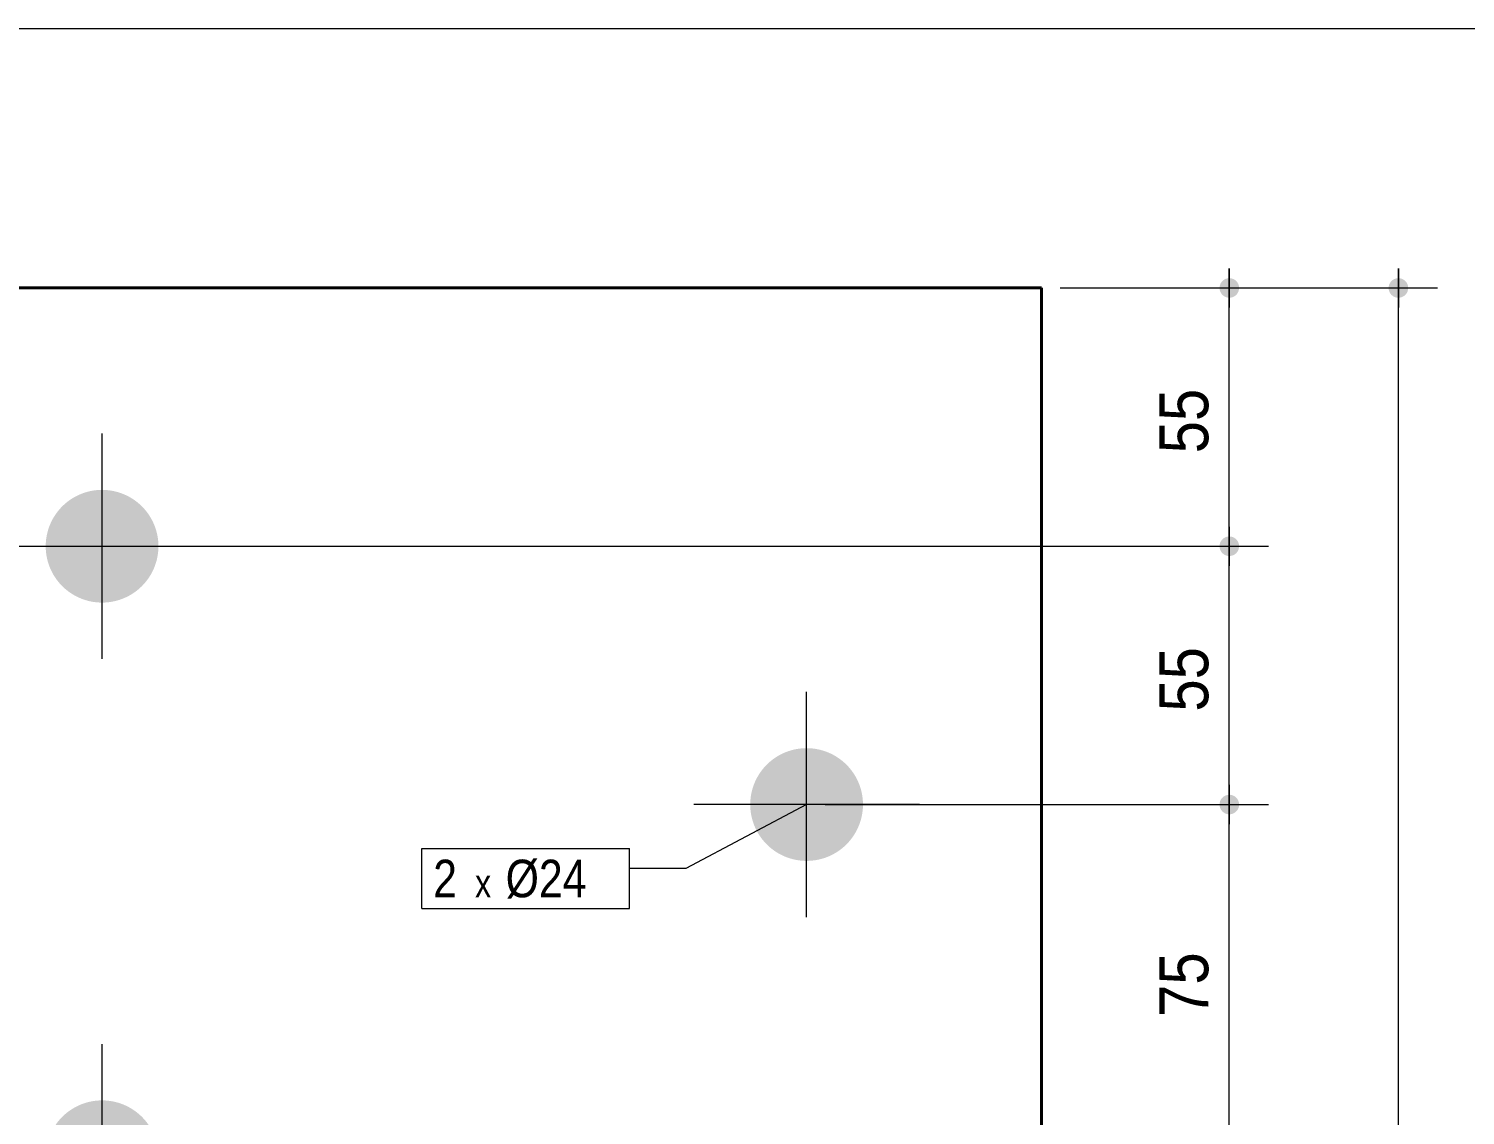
# Model space of a CAD drawing. Header units: millimetres. Extents: x 2 to 287, y 5 to 195.
# Drawn here: x 139.1 to 215.6, y 137.2 to 195 of the extents above; entities that cross this region are included whole.
import ezdxf

# ---------------------------------------------------------------- set-up
doc = ezdxf.new("R2010")
doc.units = ezdxf.units.MM
for name, color, linetype, lineweight in [('Boulon', 7, 'Continuous', 0), ('Cotation', 7, 'Continuous', 0), ('Désignation boulon', 3, 'Continuous', 0), ('Feuille dessin', 5, 'Continuous', 0), ('Piece', 2, 'Continuous', 0)]:
    doc.layers.add(name, color=color, linetype=linetype, lineweight=lineweight)
doc.styles.add('ARIAL', font='ARIAL.TTF')
doc.styles.add('COMIC_SANS_MS', font='COMIC.TTF')

# ---------------------------------------------------------------- blocks, each defined once
blk = doc.blocks.new('*A2')
at = {"layer": 'Boulon'}
for points in [[(183.5, 153.626), (183.497, 153.553), (183.493, 153.479), (183.486, 153.406), (183.478, 153.333), (183.468, 153.26), (183.457, 153.187), (183.443, 153.115), (183.428, 153.043), (183.411, 152.971), (183.392, 152.9), (183.372, 152.829), (183.349, 152.759), (183.325, 152.689), (183.3, 152.62), (183.272, 152.552), (183.243, 152.484), (183.213, 152.417), (183.18, 152.351), (183.146, 152.286), (183.111, 152.221), (183.074, 152.158), (183.035, 152.095), (182.995, 152.033), (182.953, 151.973), (182.91, 151.913), (182.866, 151.854), (182.82, 151.797), (182.772, 151.74), (182.724, 151.685), (182.673, 151.631), (182.622, 151.579), (182.569, 151.527), (182.515, 151.477), (182.46, 151.428), (182.404, 151.381), (182.346, 151.335), (182.288, 151.29), (182.228, 151.247), (182.167, 151.206), (182.106, 151.165), (182.043, 151.127), (181.979, 151.09), (181.915, 151.054), (181.85, 151.02), (181.783, 150.988), (181.716, 150.957), (181.649, 150.928), (181.58, 150.901), (181.511, 150.875), (181.442, 150.851), (181.372, 150.829), (181.301, 150.809), (181.23, 150.79), (181.158, 150.773), (181.086, 150.758), (181.014, 150.744), (180.941, 150.732), (180.868, 150.723), (180.795, 150.714), (180.721, 150.708), (180.648, 150.704), (180.574, 150.701), (180.501, 150.7), (180.427, 150.701), (180.353, 150.704), (180.28, 150.708), (180.207, 150.714), (180.133, 150.723), (180.06, 150.732), (179.988, 150.744), (179.915, 150.758), (179.843, 150.773), (179.772, 150.79), (179.701, 150.809), (179.63, 150.829), (179.56, 150.851), (179.49, 150.875), (179.421, 150.901), (179.353, 150.928), (179.285, 150.957), (179.218, 150.988), (179.152, 151.02), (179.087, 151.054), (179.022, 151.09), (178.958, 151.127), (178.896, 151.165), (178.834, 151.206), (178.773, 151.247), (178.714, 151.29), (178.655, 151.335), (178.598, 151.381), (178.541, 151.428), (178.486, 151.477), (178.432, 151.527), (178.379, 151.579), (178.328, 151.631), (178.278, 151.685), (178.229, 151.74), (178.182, 151.797), (178.136, 151.854), (178.091, 151.913), (178.048, 151.973), (178.006, 152.033), (177.966, 152.095), (177.928, 152.158), (177.89, 152.221), (177.855, 152.286), (177.821, 152.351), (177.789, 152.417), (177.758, 152.484), (177.729, 152.552), (177.702, 152.62), (177.676, 152.689), (177.652, 152.759), (177.63, 152.829), (177.609, 152.9), (177.591, 152.971), (177.574, 153.043), (177.558, 153.115), (177.545, 153.187), (177.533, 153.26), (177.523, 153.333), (177.515, 153.406), (177.509, 153.479), (177.504, 153.553), (177.502, 153.626), (177.501, 153.7), (177.502, 153.774), (177.504, 153.847), (177.509, 153.921), (177.515, 153.994), (177.523, 154.067), (177.533, 154.14), (177.545, 154.213), (177.558, 154.285), (177.574, 154.357), (177.591, 154.429), (177.609, 154.5), (177.63, 154.571), (177.652, 154.641), (177.676, 154.711), (177.702, 154.78), (177.729, 154.848), (177.758, 154.916), (177.789, 154.983), (177.821, 155.049), (177.855, 155.114), (177.89, 155.179), (177.928, 155.242), (177.966, 155.305), (178.006, 155.367), (178.048, 155.427), (178.091, 155.487), (178.136, 155.546), (178.182, 155.603), (178.229, 155.66), (178.278, 155.715), (178.328, 155.769), (178.379, 155.821), (178.432, 155.873), (178.486, 155.923), (178.541, 155.972), (178.598, 156.019), (178.655, 156.065), (178.714, 156.11), (178.773, 156.153), (178.834, 156.194), (178.896, 156.235), (178.958, 156.273), (179.022, 156.31), (179.087, 156.346), (179.152, 156.38), (179.218, 156.412), (179.285, 156.443), (179.353, 156.472), (179.421, 156.499), (179.49, 156.525), (179.56, 156.549), (179.63, 156.571), (179.701, 156.591), (179.772, 156.61), (179.843, 156.627), (179.915, 156.642), (179.988, 156.656), (180.06, 156.668), (180.133, 156.677), (180.207, 156.686), (180.28, 156.692), (180.353, 156.696), (180.427, 156.699), (180.501, 156.7), (180.574, 156.699), (180.648, 156.696), (180.721, 156.692), (180.795, 156.686), (180.868, 156.677), (180.941, 156.668), (181.014, 156.656), (181.086, 156.642), (181.158, 156.627), (181.23, 156.61), (181.301, 156.591), (181.372, 156.571), (181.442, 156.549), (181.511, 156.525), (181.58, 156.499), (181.649, 156.472), (181.716, 156.443), (181.783, 156.412), (181.85, 156.38), (181.915, 156.346), (181.979, 156.31), (182.043, 156.273), (182.106, 156.235), (182.167, 156.194), (182.228, 156.153), (182.288, 156.11), (182.346, 156.065), (182.404, 156.019), (182.46, 155.972), (182.515, 155.923), (182.569, 155.873), (182.622, 155.821), (182.673, 155.769), (182.724, 155.715), (182.772, 155.66), (182.82, 155.603), (182.866, 155.546), (182.91, 155.487), (182.953, 155.427), (182.995, 155.367), (183.035, 155.305), (183.074, 155.242), (183.111, 155.179), (183.146, 155.114), (183.18, 155.049), (183.213, 154.983), (183.243, 154.916), (183.272, 154.848), (183.3, 154.78), (183.325, 154.711), (183.349, 154.641), (183.372, 154.571), (183.392, 154.5), (183.411, 154.429), (183.428, 154.357), (183.443, 154.285), (183.457, 154.213), (183.468, 154.14), (183.478, 154.067), (183.486, 153.994), (183.493, 153.921), (183.497, 153.847), (183.5, 153.774), (183.501, 153.7)], [(183.5, 116.126), (183.497, 116.053), (183.493, 115.979), (183.486, 115.906), (183.478, 115.833), (183.468, 115.76), (183.457, 115.687), (183.443, 115.615), (183.428, 115.543), (183.411, 115.471), (183.392, 115.4), (183.372, 115.329), (183.349, 115.259), (183.325, 115.189), (183.3, 115.12), (183.272, 115.052), (183.243, 114.984), (183.213, 114.917), (183.18, 114.851), (183.146, 114.786), (183.111, 114.721), (183.074, 114.658), (183.035, 114.595), (182.995, 114.533), (182.953, 114.473), (182.91, 114.413), (182.866, 114.354), (182.82, 114.297), (182.772, 114.24), (182.724, 114.185), (182.673, 114.131), (182.622, 114.079), (182.569, 114.027), (182.515, 113.977), (182.46, 113.928), (182.404, 113.881), (182.346, 113.835), (182.288, 113.79), (182.228, 113.747), (182.167, 113.706), (182.106, 113.665), (182.043, 113.627), (181.979, 113.59), (181.915, 113.554), (181.85, 113.52), (181.783, 113.488), (181.716, 113.457), (181.649, 113.428), (181.58, 113.401), (181.511, 113.375), (181.442, 113.351), (181.372, 113.329), (181.301, 113.309), (181.23, 113.29), (181.158, 113.273), (181.086, 113.258), (181.014, 113.244), (180.941, 113.232), (180.868, 113.223), (180.795, 113.214), (180.721, 113.208), (180.648, 113.204), (180.574, 113.201), (180.501, 113.2), (180.427, 113.201), (180.353, 113.204), (180.28, 113.208), (180.207, 113.214), (180.133, 113.223), (180.06, 113.232), (179.988, 113.244), (179.915, 113.258), (179.843, 113.273), (179.772, 113.29), (179.701, 113.309), (179.63, 113.329), (179.56, 113.351), (179.49, 113.375), (179.421, 113.401), (179.353, 113.428), (179.285, 113.457), (179.218, 113.488), (179.152, 113.52), (179.087, 113.554), (179.022, 113.59), (178.958, 113.627), (178.896, 113.665), (178.834, 113.706), (178.773, 113.747), (178.714, 113.79), (178.655, 113.835), (178.598, 113.881), (178.541, 113.928), (178.486, 113.977), (178.432, 114.027), (178.379, 114.079), (178.328, 114.131), (178.278, 114.185), (178.229, 114.24), (178.182, 114.297), (178.136, 114.354), (178.091, 114.413), (178.048, 114.473), (178.006, 114.533), (177.966, 114.595), (177.928, 114.658), (177.89, 114.721), (177.855, 114.786), (177.821, 114.851), (177.789, 114.917), (177.758, 114.984), (177.729, 115.052), (177.702, 115.12), (177.676, 115.189), (177.652, 115.259), (177.63, 115.329), (177.609, 115.4), (177.591, 115.471), (177.574, 115.543), (177.558, 115.615), (177.545, 115.687), (177.533, 115.76), (177.523, 115.833), (177.515, 115.906), (177.509, 115.979), (177.504, 116.053), (177.502, 116.126), (177.501, 116.2), (177.502, 116.274), (177.504, 116.347), (177.509, 116.421), (177.515, 116.494), (177.523, 116.567), (177.533, 116.64), (177.545, 116.713), (177.558, 116.785), (177.574, 116.857), (177.591, 116.929), (177.609, 117), (177.63, 117.071), (177.652, 117.141), (177.676, 117.211), (177.702, 117.28), (177.729, 117.348), (177.758, 117.416), (177.789, 117.483), (177.821, 117.549), (177.855, 117.614), (177.89, 117.679), (177.928, 117.742), (177.966, 117.805), (178.006, 117.867), (178.048, 117.927), (178.091, 117.987), (178.136, 118.046), (178.182, 118.103), (178.229, 118.16), (178.278, 118.215), (178.328, 118.269), (178.379, 118.321), (178.432, 118.373), (178.486, 118.423), (178.541, 118.472), (178.598, 118.519), (178.655, 118.565), (178.714, 118.61), (178.773, 118.653), (178.834, 118.694), (178.896, 118.735), (178.958, 118.773), (179.022, 118.81), (179.087, 118.846), (179.152, 118.88), (179.218, 118.912), (179.285, 118.943), (179.353, 118.972), (179.421, 118.999), (179.49, 119.025), (179.56, 119.049), (179.63, 119.071), (179.701, 119.091), (179.772, 119.11), (179.843, 119.127), (179.915, 119.142), (179.988, 119.156), (180.06, 119.168), (180.133, 119.177), (180.207, 119.186), (180.28, 119.192), (180.353, 119.196), (180.427, 119.199), (180.501, 119.2), (180.574, 119.199), (180.648, 119.196), (180.721, 119.192), (180.795, 119.186), (180.868, 119.177), (180.941, 119.168), (181.014, 119.156), (181.086, 119.142), (181.158, 119.127), (181.23, 119.11), (181.301, 119.091), (181.372, 119.071), (181.442, 119.049), (181.511, 119.025), (181.58, 118.999), (181.649, 118.972), (181.716, 118.943), (181.783, 118.912), (181.85, 118.88), (181.915, 118.846), (181.979, 118.81), (182.043, 118.773), (182.106, 118.735), (182.167, 118.694), (182.228, 118.653), (182.288, 118.61), (182.346, 118.565), (182.404, 118.519), (182.46, 118.472), (182.515, 118.423), (182.569, 118.373), (182.622, 118.321), (182.673, 118.269), (182.724, 118.215), (182.772, 118.16), (182.82, 118.103), (182.866, 118.046), (182.91, 117.987), (182.953, 117.927), (182.995, 117.867), (183.035, 117.805), (183.074, 117.742), (183.111, 117.679), (183.146, 117.614), (183.18, 117.549), (183.213, 117.483), (183.243, 117.416), (183.272, 117.348), (183.3, 117.28), (183.325, 117.211), (183.349, 117.141), (183.372, 117.071), (183.392, 117), (183.411, 116.929), (183.428, 116.857), (183.443, 116.785), (183.457, 116.713), (183.468, 116.64), (183.478, 116.567), (183.486, 116.494), (183.493, 116.421), (183.497, 116.347), (183.5, 116.274), (183.501, 116.2)]]:
    blk.add_hatch(color=256, dxfattribs=at).paths.add_polyline_path(points, flags=17)
at = {"layer": 'Boulon', "linetype": 'Continuous', "lineweight": 0}
for p, q in [((180.501, 147.7), (180.501, 159.7)), ((186.501, 153.7), (174.501, 153.7)), ((180.501, 110.2), (180.501, 122.2)), ((186.501, 116.2), (174.501, 116.2))]:
    blk.add_line(p, q, dxfattribs=at)
blk = doc.blocks.new('*A3')
at = {"layer": 'Boulon'}
for points in [[(142.927, 164.451), (142.853, 164.454), (142.78, 164.458), (142.707, 164.464), (142.633, 164.473), (142.56, 164.482), (142.488, 164.494), (142.415, 164.508), (142.343, 164.523), (142.272, 164.54), (142.201, 164.559), (142.13, 164.579), (142.06, 164.601), (141.99, 164.625), (141.921, 164.651), (141.853, 164.678), (141.785, 164.707), (141.718, 164.738), (141.652, 164.77), (141.586, 164.804), (141.522, 164.84), (141.458, 164.877), (141.396, 164.915), (141.334, 164.956), (141.273, 164.997), (141.214, 165.04), (141.155, 165.085), (141.098, 165.131), (141.041, 165.178), (140.986, 165.227), (140.932, 165.277), (140.879, 165.329), (140.828, 165.381), (140.778, 165.435), (140.729, 165.49), (140.682, 165.547), (140.636, 165.604), (140.591, 165.663), (140.548, 165.723), (140.506, 165.783), (140.466, 165.845), (140.427, 165.908), (140.39, 165.971), (140.355, 166.036), (140.321, 166.101), (140.289, 166.167), (140.258, 166.234), (140.229, 166.302), (140.202, 166.37), (140.176, 166.439), (140.152, 166.509), (140.13, 166.579), (140.109, 166.65), (140.091, 166.721), (140.074, 166.793), (140.058, 166.865), (140.045, 166.937), (140.033, 167.01), (140.023, 167.083), (140.015, 167.156), (140.009, 167.229), (140.004, 167.303), (140.002, 167.376), (140.001, 167.45), (140.002, 167.524), (140.004, 167.597), (140.009, 167.671), (140.015, 167.744), (140.023, 167.817), (140.033, 167.89), (140.045, 167.963), (140.058, 168.035), (140.074, 168.107), (140.091, 168.179), (140.109, 168.25), (140.13, 168.321), (140.152, 168.391), (140.176, 168.461), (140.202, 168.53), (140.229, 168.598), (140.258, 168.666), (140.289, 168.733), (140.321, 168.799), (140.355, 168.864), (140.39, 168.929), (140.427, 168.992), (140.466, 169.055), (140.506, 169.117), (140.548, 169.177), (140.591, 169.237), (140.636, 169.296), (140.682, 169.353), (140.729, 169.41), (140.778, 169.465), (140.828, 169.519), (140.879, 169.571), (140.932, 169.623), (140.986, 169.673), (141.041, 169.722), (141.098, 169.769), (141.155, 169.815), (141.214, 169.86), (141.273, 169.903), (141.334, 169.944), (141.396, 169.985), (141.458, 170.023), (141.522, 170.06), (141.586, 170.096), (141.652, 170.13), (141.718, 170.162), (141.785, 170.193), (141.853, 170.222), (141.921, 170.249), (141.99, 170.275), (142.06, 170.299), (142.13, 170.321), (142.201, 170.341), (142.272, 170.36), (142.343, 170.377), (142.415, 170.392), (142.488, 170.406), (142.56, 170.418), (142.633, 170.427), (142.707, 170.436), (142.78, 170.442), (142.853, 170.446), (142.927, 170.449), (143.001, 170.45), (143.074, 170.449), (143.148, 170.446), (143.221, 170.442), (143.295, 170.436), (143.368, 170.427), (143.441, 170.418), (143.514, 170.406), (143.586, 170.392), (143.658, 170.377), (143.73, 170.36), (143.801, 170.341), (143.872, 170.321), (143.942, 170.299), (144.011, 170.275), (144.08, 170.249), (144.149, 170.222), (144.216, 170.193), (144.283, 170.162), (144.35, 170.13), (144.415, 170.096), (144.479, 170.06), (144.543, 170.023), (144.606, 169.985), (144.667, 169.944), (144.728, 169.903), (144.788, 169.86), (144.846, 169.815), (144.904, 169.769), (144.96, 169.722), (145.015, 169.673), (145.069, 169.623), (145.122, 169.571), (145.173, 169.519), (145.224, 169.465), (145.272, 169.41), (145.32, 169.353), (145.366, 169.296), (145.41, 169.237), (145.453, 169.177), (145.495, 169.117), (145.535, 169.055), (145.574, 168.992), (145.611, 168.929), (145.646, 168.864), (145.68, 168.799), (145.713, 168.733), (145.743, 168.666), (145.772, 168.598), (145.8, 168.53), (145.825, 168.461), (145.849, 168.391), (145.872, 168.321), (145.892, 168.25), (145.911, 168.179), (145.928, 168.107), (145.943, 168.035), (145.957, 167.963), (145.968, 167.89), (145.978, 167.817), (145.986, 167.744), (145.993, 167.671), (145.997, 167.597), (146, 167.524), (146.001, 167.45), (146, 167.376), (145.997, 167.303), (145.993, 167.229), (145.986, 167.156), (145.978, 167.083), (145.968, 167.01), (145.957, 166.937), (145.943, 166.865), (145.928, 166.793), (145.911, 166.721), (145.892, 166.65), (145.872, 166.579), (145.849, 166.509), (145.825, 166.439), (145.8, 166.37), (145.772, 166.302), (145.743, 166.234), (145.713, 166.167), (145.68, 166.101), (145.646, 166.036), (145.611, 165.971), (145.574, 165.908), (145.535, 165.845), (145.495, 165.783), (145.453, 165.723), (145.41, 165.663), (145.366, 165.604), (145.32, 165.547), (145.272, 165.49), (145.224, 165.435), (145.173, 165.381), (145.122, 165.329), (145.069, 165.277), (145.015, 165.227), (144.96, 165.178), (144.904, 165.131), (144.846, 165.085), (144.788, 165.04), (144.728, 164.997), (144.667, 164.956), (144.606, 164.915), (144.543, 164.877), (144.479, 164.84), (144.415, 164.804), (144.35, 164.77), (144.283, 164.738), (144.216, 164.707), (144.149, 164.678), (144.08, 164.651), (144.011, 164.625), (143.942, 164.601), (143.872, 164.579), (143.801, 164.559), (143.73, 164.54), (143.658, 164.523), (143.586, 164.508), (143.514, 164.494), (143.441, 164.482), (143.368, 164.473), (143.295, 164.464), (143.221, 164.458), (143.148, 164.454), (143.074, 164.451), (143.001, 164.45)], [(142.927, 131.951), (142.853, 131.954), (142.78, 131.958), (142.707, 131.964), (142.633, 131.973), (142.56, 131.982), (142.488, 131.994), (142.415, 132.008), (142.343, 132.023), (142.272, 132.04), (142.201, 132.059), (142.13, 132.079), (142.06, 132.101), (141.99, 132.125), (141.921, 132.151), (141.853, 132.178), (141.785, 132.207), (141.718, 132.238), (141.652, 132.27), (141.586, 132.304), (141.522, 132.34), (141.458, 132.377), (141.396, 132.415), (141.334, 132.456), (141.273, 132.497), (141.214, 132.54), (141.155, 132.585), (141.098, 132.631), (141.041, 132.678), (140.986, 132.727), (140.932, 132.777), (140.879, 132.829), (140.828, 132.881), (140.778, 132.935), (140.729, 132.99), (140.682, 133.047), (140.636, 133.104), (140.591, 133.163), (140.548, 133.223), (140.506, 133.283), (140.466, 133.345), (140.427, 133.408), (140.39, 133.471), (140.355, 133.536), (140.321, 133.601), (140.289, 133.667), (140.258, 133.734), (140.229, 133.802), (140.202, 133.87), (140.176, 133.939), (140.152, 134.009), (140.13, 134.079), (140.109, 134.15), (140.091, 134.221), (140.074, 134.293), (140.058, 134.365), (140.045, 134.437), (140.033, 134.51), (140.023, 134.583), (140.015, 134.656), (140.009, 134.729), (140.004, 134.803), (140.002, 134.876), (140.001, 134.95), (140.002, 135.024), (140.004, 135.097), (140.009, 135.171), (140.015, 135.244), (140.023, 135.317), (140.033, 135.39), (140.045, 135.463), (140.058, 135.535), (140.074, 135.607), (140.091, 135.679), (140.109, 135.75), (140.13, 135.821), (140.152, 135.891), (140.176, 135.961), (140.202, 136.03), (140.229, 136.098), (140.258, 136.166), (140.289, 136.233), (140.321, 136.299), (140.355, 136.364), (140.39, 136.429), (140.427, 136.492), (140.466, 136.555), (140.506, 136.617), (140.548, 136.677), (140.591, 136.737), (140.636, 136.796), (140.682, 136.853), (140.729, 136.91), (140.778, 136.965), (140.828, 137.019), (140.879, 137.071), (140.932, 137.123), (140.986, 137.173), (141.041, 137.222), (141.098, 137.269), (141.155, 137.315), (141.214, 137.36), (141.273, 137.403), (141.334, 137.444), (141.396, 137.485), (141.458, 137.523), (141.522, 137.56), (141.586, 137.596), (141.652, 137.63), (141.718, 137.662), (141.785, 137.693), (141.853, 137.722), (141.921, 137.749), (141.99, 137.775), (142.06, 137.799), (142.13, 137.821), (142.201, 137.841), (142.272, 137.86), (142.343, 137.877), (142.415, 137.892), (142.488, 137.906), (142.56, 137.918), (142.633, 137.927), (142.707, 137.936), (142.78, 137.942), (142.853, 137.946), (142.927, 137.949), (143.001, 137.95), (143.074, 137.949), (143.148, 137.946), (143.221, 137.942), (143.295, 137.936), (143.368, 137.927), (143.441, 137.918), (143.514, 137.906), (143.586, 137.892), (143.658, 137.877), (143.73, 137.86), (143.801, 137.841), (143.872, 137.821), (143.942, 137.799), (144.011, 137.775), (144.08, 137.749), (144.149, 137.722), (144.216, 137.693), (144.283, 137.662), (144.35, 137.63), (144.415, 137.596), (144.479, 137.56), (144.543, 137.523), (144.606, 137.485), (144.667, 137.444), (144.728, 137.403), (144.788, 137.36), (144.846, 137.315), (144.904, 137.269), (144.96, 137.222), (145.015, 137.173), (145.069, 137.123), (145.122, 137.071), (145.173, 137.019), (145.224, 136.965), (145.272, 136.91), (145.32, 136.853), (145.366, 136.796), (145.41, 136.737), (145.453, 136.677), (145.495, 136.617), (145.535, 136.555), (145.574, 136.492), (145.611, 136.429), (145.646, 136.364), (145.68, 136.299), (145.713, 136.233), (145.743, 136.166), (145.772, 136.098), (145.8, 136.03), (145.825, 135.961), (145.849, 135.891), (145.872, 135.821), (145.892, 135.75), (145.911, 135.679), (145.928, 135.607), (145.943, 135.535), (145.957, 135.463), (145.968, 135.39), (145.978, 135.317), (145.986, 135.244), (145.993, 135.171), (145.997, 135.097), (146, 135.024), (146.001, 134.95), (146, 134.876), (145.997, 134.803), (145.993, 134.729), (145.986, 134.656), (145.978, 134.583), (145.968, 134.51), (145.957, 134.437), (145.943, 134.365), (145.928, 134.293), (145.911, 134.221), (145.892, 134.15), (145.872, 134.079), (145.849, 134.009), (145.825, 133.939), (145.8, 133.87), (145.772, 133.802), (145.743, 133.734), (145.713, 133.667), (145.68, 133.601), (145.646, 133.536), (145.611, 133.471), (145.574, 133.408), (145.535, 133.345), (145.495, 133.283), (145.453, 133.223), (145.41, 133.163), (145.366, 133.104), (145.32, 133.047), (145.272, 132.99), (145.224, 132.935), (145.173, 132.881), (145.122, 132.829), (145.069, 132.777), (145.015, 132.727), (144.96, 132.678), (144.904, 132.631), (144.846, 132.585), (144.788, 132.54), (144.728, 132.497), (144.667, 132.456), (144.606, 132.415), (144.543, 132.377), (144.479, 132.34), (144.415, 132.304), (144.35, 132.27), (144.283, 132.238), (144.216, 132.207), (144.149, 132.178), (144.08, 132.151), (144.011, 132.125), (143.942, 132.101), (143.872, 132.079), (143.801, 132.059), (143.73, 132.04), (143.658, 132.023), (143.586, 132.008), (143.514, 131.994), (143.441, 131.982), (143.368, 131.973), (143.295, 131.964), (143.221, 131.958), (143.148, 131.954), (143.074, 131.951), (143.001, 131.95)]]:
    blk.add_hatch(color=256, dxfattribs=at).paths.add_polyline_path(points, flags=17)
at = {"layer": 'Boulon', "linetype": 'Continuous', "lineweight": 0}
for p, q in [((143.001, 161.45), (143.001, 173.45)), ((137.001, 167.45), (149.001, 167.45)), ((143.001, 128.95), (143.001, 140.95))]:
    blk.add_line(p, q, dxfattribs=at)
blk = doc.blocks.new('*A4')
at = {"layer": 'Piece', "color": 2, "linetype": 'Continuous', "lineweight": 40}
for p, q in [((193, 181.2), (53, 181.2)), ((193, 81.2), (193, 181.2))]:
    blk.add_line(p, q, dxfattribs=at)
blk = doc.blocks.new('*A5')
at = {"layer": 'Feuille dessin', "linetype": 'Continuous', "lineweight": 0}
blk.add_line((282, 195), (5, 195), dxfattribs=at)
blk = doc.blocks.new('*A17')
at = {"layer": 'Cotation'}
blk.add_hatch(color=256, dxfattribs=at).paths.add_polyline_path([(211.974, 180.681), (211.949, 180.683), (211.924, 180.686), (211.899, 180.69), (211.874, 180.696), (211.849, 180.702), (211.825, 180.71), (211.801, 180.72), (211.778, 180.73), (211.755, 180.741), (211.733, 180.754), (211.711, 180.768), (211.69, 180.782), (211.67, 180.798), (211.651, 180.815), (211.632, 180.832), (211.615, 180.851), (211.598, 180.87), (211.582, 180.89), (211.568, 180.911), (211.554, 180.933), (211.541, 180.955), (211.53, 180.978), (211.52, 181.001), (211.51, 181.025), (211.502, 181.049), (211.496, 181.074), (211.49, 181.099), (211.486, 181.124), (211.483, 181.149), (211.481, 181.174), (211.48, 181.2), (211.481, 181.226), (211.483, 181.251), (211.486, 181.276), (211.49, 181.301), (211.496, 181.326), (211.502, 181.351), (211.51, 181.375), (211.52, 181.399), (211.53, 181.422), (211.541, 181.445), (211.554, 181.467), (211.568, 181.489), (211.582, 181.51), (211.598, 181.53), (211.615, 181.549), (211.632, 181.568), (211.651, 181.585), (211.67, 181.602), (211.69, 181.618), (211.711, 181.632), (211.733, 181.646), (211.755, 181.659), (211.778, 181.67), (211.801, 181.68), (211.825, 181.69), (211.849, 181.698), (211.874, 181.704), (211.899, 181.71), (211.924, 181.714), (211.949, 181.717), (211.974, 181.719), (212, 181.72), (212.026, 181.719), (212.051, 181.717), (212.076, 181.714), (212.101, 181.71), (212.126, 181.704), (212.151, 181.698), (212.175, 181.69), (212.199, 181.68), (212.222, 181.67), (212.245, 181.659), (212.267, 181.646), (212.289, 181.632), (212.31, 181.618), (212.33, 181.602), (212.349, 181.585), (212.368, 181.568), (212.385, 181.549), (212.402, 181.53), (212.418, 181.51), (212.432, 181.489), (212.446, 181.467), (212.459, 181.445), (212.47, 181.422), (212.48, 181.399), (212.49, 181.375), (212.498, 181.351), (212.504, 181.326), (212.51, 181.301), (212.514, 181.276), (212.517, 181.251), (212.519, 181.226), (212.52, 181.2), (212.519, 181.174), (212.517, 181.149), (212.514, 181.124), (212.51, 181.099), (212.504, 181.074), (212.498, 181.049), (212.49, 181.025), (212.48, 181.001), (212.47, 180.978), (212.459, 180.955), (212.446, 180.933), (212.432, 180.911), (212.418, 180.89), (212.402, 180.87), (212.385, 180.851), (212.368, 180.832), (212.349, 180.815), (212.33, 180.798), (212.31, 180.782), (212.289, 180.768), (212.267, 180.754), (212.245, 180.741), (212.222, 180.73), (212.199, 180.72), (212.175, 180.71), (212.151, 180.702), (212.126, 180.696), (212.101, 180.69), (212.076, 180.686), (212.051, 180.683), (212.026, 180.681), (212, 180.68)], flags=17)
at = {"layer": 'Cotation', "linetype": 'Continuous', "lineweight": 0}
for p, q in [((212, 182.24), (212, 180.16)), ((212, 181.2), (212, 182.24)), ((194, 181.2), (214.08, 181.2)), ((210.96, 181.2), (213.04, 181.2)), ((212, 81.2), (212, 181.2))]:
    blk.add_line(p, q, dxfattribs=at)
at = {"layer": 'Cotation'}
blk.add_point((212, 181.2), dxfattribs=at)
blk = doc.blocks.new('*A21')
at = {"layer": 'Cotation'}
for points in [[(202.974, 153.181), (202.949, 153.183), (202.924, 153.186), (202.899, 153.19), (202.874, 153.196), (202.849, 153.202), (202.825, 153.21), (202.801, 153.22), (202.778, 153.23), (202.755, 153.241), (202.733, 153.254), (202.711, 153.268), (202.69, 153.282), (202.67, 153.298), (202.651, 153.315), (202.632, 153.332), (202.615, 153.351), (202.598, 153.37), (202.582, 153.39), (202.568, 153.411), (202.554, 153.433), (202.541, 153.455), (202.53, 153.478), (202.52, 153.501), (202.51, 153.525), (202.502, 153.549), (202.496, 153.574), (202.49, 153.599), (202.486, 153.624), (202.483, 153.649), (202.481, 153.674), (202.48, 153.7), (202.481, 153.726), (202.483, 153.751), (202.486, 153.776), (202.49, 153.801), (202.496, 153.826), (202.502, 153.851), (202.51, 153.875), (202.52, 153.899), (202.53, 153.922), (202.541, 153.945), (202.554, 153.967), (202.568, 153.989), (202.582, 154.01), (202.598, 154.03), (202.615, 154.049), (202.632, 154.068), (202.651, 154.085), (202.67, 154.102), (202.69, 154.118), (202.711, 154.132), (202.733, 154.146), (202.755, 154.159), (202.778, 154.17), (202.801, 154.18), (202.825, 154.19), (202.849, 154.198), (202.874, 154.204), (202.899, 154.21), (202.924, 154.214), (202.949, 154.217), (202.974, 154.219), (203, 154.22), (203.026, 154.219), (203.051, 154.217), (203.076, 154.214), (203.101, 154.21), (203.126, 154.204), (203.151, 154.198), (203.175, 154.19), (203.199, 154.18), (203.222, 154.17), (203.245, 154.159), (203.267, 154.146), (203.289, 154.132), (203.31, 154.118), (203.33, 154.102), (203.349, 154.085), (203.368, 154.068), (203.385, 154.049), (203.402, 154.03), (203.418, 154.01), (203.432, 153.989), (203.446, 153.967), (203.459, 153.945), (203.47, 153.922), (203.48, 153.899), (203.49, 153.875), (203.498, 153.851), (203.504, 153.826), (203.51, 153.801), (203.514, 153.776), (203.517, 153.751), (203.519, 153.726), (203.52, 153.7), (203.519, 153.674), (203.517, 153.649), (203.514, 153.624), (203.51, 153.599), (203.504, 153.574), (203.498, 153.549), (203.49, 153.525), (203.48, 153.501), (203.47, 153.478), (203.459, 153.455), (203.446, 153.433), (203.432, 153.411), (203.418, 153.39), (203.402, 153.37), (203.385, 153.351), (203.368, 153.332), (203.349, 153.315), (203.33, 153.298), (203.31, 153.282), (203.289, 153.268), (203.267, 153.254), (203.245, 153.241), (203.222, 153.23), (203.199, 153.22), (203.175, 153.21), (203.151, 153.202), (203.126, 153.196), (203.101, 153.19), (203.076, 153.186), (203.051, 153.183), (203.026, 153.181), (203, 153.18)], [(202.974, 134.431), (202.949, 134.433), (202.924, 134.436), (202.899, 134.44), (202.874, 134.446), (202.849, 134.452), (202.825, 134.46), (202.801, 134.47), (202.778, 134.48), (202.755, 134.491), (202.733, 134.504), (202.711, 134.518), (202.69, 134.532), (202.67, 134.548), (202.651, 134.565), (202.632, 134.582), (202.615, 134.601), (202.598, 134.62), (202.582, 134.64), (202.568, 134.661), (202.554, 134.683), (202.541, 134.705), (202.53, 134.728), (202.52, 134.751), (202.51, 134.775), (202.502, 134.799), (202.496, 134.824), (202.49, 134.849), (202.486, 134.874), (202.483, 134.899), (202.481, 134.924), (202.48, 134.95), (202.481, 134.976), (202.483, 135.001), (202.486, 135.026), (202.49, 135.051), (202.496, 135.076), (202.502, 135.101), (202.51, 135.125), (202.52, 135.149), (202.53, 135.172), (202.541, 135.195), (202.554, 135.217), (202.568, 135.239), (202.582, 135.26), (202.598, 135.28), (202.615, 135.299), (202.632, 135.318), (202.651, 135.335), (202.67, 135.352), (202.69, 135.368), (202.711, 135.382), (202.733, 135.396), (202.755, 135.409), (202.778, 135.42), (202.801, 135.43), (202.825, 135.44), (202.849, 135.448), (202.874, 135.454), (202.899, 135.46), (202.924, 135.464), (202.949, 135.467), (202.974, 135.469), (203, 135.47), (203.026, 135.469), (203.051, 135.467), (203.076, 135.464), (203.101, 135.46), (203.126, 135.454), (203.151, 135.448), (203.175, 135.44), (203.199, 135.43), (203.222, 135.42), (203.245, 135.409), (203.267, 135.396), (203.289, 135.382), (203.31, 135.368), (203.33, 135.352), (203.349, 135.335), (203.368, 135.318), (203.385, 135.299), (203.402, 135.28), (203.418, 135.26), (203.432, 135.239), (203.446, 135.217), (203.459, 135.195), (203.47, 135.172), (203.48, 135.149), (203.49, 135.125), (203.498, 135.101), (203.504, 135.076), (203.51, 135.051), (203.514, 135.026), (203.517, 135.001), (203.519, 134.976), (203.52, 134.95), (203.519, 134.924), (203.517, 134.899), (203.514, 134.874), (203.51, 134.849), (203.504, 134.824), (203.498, 134.799), (203.49, 134.775), (203.48, 134.751), (203.47, 134.728), (203.459, 134.705), (203.446, 134.683), (203.432, 134.661), (203.418, 134.64), (203.402, 134.62), (203.385, 134.601), (203.368, 134.582), (203.349, 134.565), (203.33, 134.548), (203.31, 134.532), (203.289, 134.518), (203.267, 134.504), (203.245, 134.491), (203.222, 134.48), (203.199, 134.47), (203.175, 134.46), (203.151, 134.452), (203.126, 134.446), (203.101, 134.44), (203.076, 134.436), (203.051, 134.433), (203.026, 134.431), (203, 134.43)]]:
    blk.add_hatch(color=256, dxfattribs=at).paths.add_polyline_path(points, flags=17)
at = {"layer": 'Cotation', "linetype": 'Continuous', "lineweight": 0}
for p, q in [((203, 154.74), (203, 152.66)), ((203, 153.7), (203, 154.74)), ((181.483, 153.7), (205.08, 153.7)), ((201.96, 153.7), (204.04, 153.7)), ((203, 134.95), (203, 153.7)), ((203, 135.99), (203, 133.91)), ((143.983, 134.95), (205.08, 134.95)), ((201.96, 134.95), (204.04, 134.95)), ((203, 134.95), (203, 133.91))]:
    blk.add_line(p, q, dxfattribs=at)
at = {"layer": 'Cotation'}
for p in [(203, 153.7), (203, 134.95)]:
    blk.add_point(p, dxfattribs=at)
at = {"layer": 'Cotation', "style": 'ARIAL', "width": 0.85}
blk.add_text('75', height=2.6, rotation=90.00021, dxfattribs=at).set_placement((201.88, 142.397))
blk = doc.blocks.new('*A22')
at = {"layer": 'Cotation'}
for points in [[(202.974, 166.931), (202.949, 166.933), (202.924, 166.936), (202.899, 166.94), (202.874, 166.946), (202.849, 166.952), (202.825, 166.96), (202.801, 166.97), (202.778, 166.98), (202.755, 166.991), (202.733, 167.004), (202.711, 167.018), (202.69, 167.032), (202.67, 167.048), (202.651, 167.065), (202.632, 167.082), (202.615, 167.101), (202.598, 167.12), (202.582, 167.14), (202.568, 167.161), (202.554, 167.183), (202.541, 167.205), (202.53, 167.228), (202.52, 167.251), (202.51, 167.275), (202.502, 167.299), (202.496, 167.324), (202.49, 167.349), (202.486, 167.374), (202.483, 167.399), (202.481, 167.424), (202.48, 167.45), (202.481, 167.476), (202.483, 167.501), (202.486, 167.526), (202.49, 167.551), (202.496, 167.576), (202.502, 167.601), (202.51, 167.625), (202.52, 167.649), (202.53, 167.672), (202.541, 167.695), (202.554, 167.717), (202.568, 167.739), (202.582, 167.76), (202.598, 167.78), (202.615, 167.799), (202.632, 167.818), (202.651, 167.835), (202.67, 167.852), (202.69, 167.868), (202.711, 167.882), (202.733, 167.896), (202.755, 167.909), (202.778, 167.92), (202.801, 167.93), (202.825, 167.94), (202.849, 167.948), (202.874, 167.954), (202.899, 167.96), (202.924, 167.964), (202.949, 167.967), (202.974, 167.969), (203, 167.97), (203.026, 167.969), (203.051, 167.967), (203.076, 167.964), (203.101, 167.96), (203.126, 167.954), (203.151, 167.948), (203.175, 167.94), (203.199, 167.93), (203.222, 167.92), (203.245, 167.909), (203.267, 167.896), (203.289, 167.882), (203.31, 167.868), (203.33, 167.852), (203.349, 167.835), (203.368, 167.818), (203.385, 167.799), (203.402, 167.78), (203.418, 167.76), (203.432, 167.739), (203.446, 167.717), (203.459, 167.695), (203.47, 167.672), (203.48, 167.649), (203.49, 167.625), (203.498, 167.601), (203.504, 167.576), (203.51, 167.551), (203.514, 167.526), (203.517, 167.501), (203.519, 167.476), (203.52, 167.45), (203.519, 167.424), (203.517, 167.399), (203.514, 167.374), (203.51, 167.349), (203.504, 167.324), (203.498, 167.299), (203.49, 167.275), (203.48, 167.251), (203.47, 167.228), (203.459, 167.205), (203.446, 167.183), (203.432, 167.161), (203.418, 167.14), (203.402, 167.12), (203.385, 167.101), (203.368, 167.082), (203.349, 167.065), (203.33, 167.048), (203.31, 167.032), (203.289, 167.018), (203.267, 167.004), (203.245, 166.991), (203.222, 166.98), (203.199, 166.97), (203.175, 166.96), (203.151, 166.952), (203.126, 166.946), (203.101, 166.94), (203.076, 166.936), (203.051, 166.933), (203.026, 166.931), (203, 166.93)], [(202.974, 153.181), (202.949, 153.183), (202.924, 153.186), (202.899, 153.19), (202.874, 153.196), (202.849, 153.202), (202.825, 153.21), (202.801, 153.22), (202.778, 153.23), (202.755, 153.241), (202.733, 153.254), (202.711, 153.268), (202.69, 153.282), (202.67, 153.298), (202.651, 153.315), (202.632, 153.332), (202.615, 153.351), (202.598, 153.37), (202.582, 153.39), (202.568, 153.411), (202.554, 153.433), (202.541, 153.455), (202.53, 153.478), (202.52, 153.501), (202.51, 153.525), (202.502, 153.549), (202.496, 153.574), (202.49, 153.599), (202.486, 153.624), (202.483, 153.649), (202.481, 153.674), (202.48, 153.7), (202.481, 153.726), (202.483, 153.751), (202.486, 153.776), (202.49, 153.801), (202.496, 153.826), (202.502, 153.851), (202.51, 153.875), (202.52, 153.899), (202.53, 153.922), (202.541, 153.945), (202.554, 153.967), (202.568, 153.989), (202.582, 154.01), (202.598, 154.03), (202.615, 154.049), (202.632, 154.068), (202.651, 154.085), (202.67, 154.102), (202.69, 154.118), (202.711, 154.132), (202.733, 154.146), (202.755, 154.159), (202.778, 154.17), (202.801, 154.18), (202.825, 154.19), (202.849, 154.198), (202.874, 154.204), (202.899, 154.21), (202.924, 154.214), (202.949, 154.217), (202.974, 154.219), (203, 154.22), (203.026, 154.219), (203.051, 154.217), (203.076, 154.214), (203.101, 154.21), (203.126, 154.204), (203.151, 154.198), (203.175, 154.19), (203.199, 154.18), (203.222, 154.17), (203.245, 154.159), (203.267, 154.146), (203.289, 154.132), (203.31, 154.118), (203.33, 154.102), (203.349, 154.085), (203.368, 154.068), (203.385, 154.049), (203.402, 154.03), (203.418, 154.01), (203.432, 153.989), (203.446, 153.967), (203.459, 153.945), (203.47, 153.922), (203.48, 153.899), (203.49, 153.875), (203.498, 153.851), (203.504, 153.826), (203.51, 153.801), (203.514, 153.776), (203.517, 153.751), (203.519, 153.726), (203.52, 153.7), (203.519, 153.674), (203.517, 153.649), (203.514, 153.624), (203.51, 153.599), (203.504, 153.574), (203.498, 153.549), (203.49, 153.525), (203.48, 153.501), (203.47, 153.478), (203.459, 153.455), (203.446, 153.433), (203.432, 153.411), (203.418, 153.39), (203.402, 153.37), (203.385, 153.351), (203.368, 153.332), (203.349, 153.315), (203.33, 153.298), (203.31, 153.282), (203.289, 153.268), (203.267, 153.254), (203.245, 153.241), (203.222, 153.23), (203.199, 153.22), (203.175, 153.21), (203.151, 153.202), (203.126, 153.196), (203.101, 153.19), (203.076, 153.186), (203.051, 153.183), (203.026, 153.181), (203, 153.18)]]:
    blk.add_hatch(color=256, dxfattribs=at).paths.add_polyline_path(points, flags=17)
at = {"layer": 'Cotation', "linetype": 'Continuous', "lineweight": 0}
for p, q in [((203, 168.49), (203, 166.41)), ((203, 167.45), (203, 168.49)), ((143.983, 167.45), (205.08, 167.45)), ((201.96, 167.45), (204.04, 167.45)), ((203, 153.7), (203, 167.45)), ((203, 154.74), (203, 152.66)), ((181.483, 153.7), (205.08, 153.7)), ((201.96, 153.7), (204.04, 153.7)), ((203, 153.7), (203, 152.66))]:
    blk.add_line(p, q, dxfattribs=at)
at = {"layer": 'Cotation'}
for p in [(203, 167.45), (203, 153.7)]:
    blk.add_point(p, dxfattribs=at)
at = {"layer": 'Cotation', "style": 'ARIAL', "width": 0.85}
blk.add_text('55', height=2.6, rotation=90.00021, dxfattribs=at).set_placement((201.88, 158.647))
blk = doc.blocks.new('*A23')
at = {"layer": 'Cotation'}
for points in [[(202.974, 180.681), (202.949, 180.683), (202.924, 180.686), (202.899, 180.69), (202.874, 180.696), (202.849, 180.702), (202.825, 180.71), (202.801, 180.72), (202.778, 180.73), (202.755, 180.741), (202.733, 180.754), (202.711, 180.768), (202.69, 180.782), (202.67, 180.798), (202.651, 180.815), (202.632, 180.832), (202.615, 180.851), (202.598, 180.87), (202.582, 180.89), (202.568, 180.911), (202.554, 180.933), (202.541, 180.955), (202.53, 180.978), (202.52, 181.001), (202.51, 181.025), (202.502, 181.049), (202.496, 181.074), (202.49, 181.099), (202.486, 181.124), (202.483, 181.149), (202.481, 181.174), (202.48, 181.2), (202.481, 181.226), (202.483, 181.251), (202.486, 181.276), (202.49, 181.301), (202.496, 181.326), (202.502, 181.351), (202.51, 181.375), (202.52, 181.399), (202.53, 181.422), (202.541, 181.445), (202.554, 181.467), (202.568, 181.489), (202.582, 181.51), (202.598, 181.53), (202.615, 181.549), (202.632, 181.568), (202.651, 181.585), (202.67, 181.602), (202.69, 181.618), (202.711, 181.632), (202.733, 181.646), (202.755, 181.659), (202.778, 181.67), (202.801, 181.68), (202.825, 181.69), (202.849, 181.698), (202.874, 181.704), (202.899, 181.71), (202.924, 181.714), (202.949, 181.717), (202.974, 181.719), (203, 181.72), (203.026, 181.719), (203.051, 181.717), (203.076, 181.714), (203.101, 181.71), (203.126, 181.704), (203.151, 181.698), (203.175, 181.69), (203.199, 181.68), (203.222, 181.67), (203.245, 181.659), (203.267, 181.646), (203.289, 181.632), (203.31, 181.618), (203.33, 181.602), (203.349, 181.585), (203.368, 181.568), (203.385, 181.549), (203.402, 181.53), (203.418, 181.51), (203.432, 181.489), (203.446, 181.467), (203.459, 181.445), (203.47, 181.422), (203.48, 181.399), (203.49, 181.375), (203.498, 181.351), (203.504, 181.326), (203.51, 181.301), (203.514, 181.276), (203.517, 181.251), (203.519, 181.226), (203.52, 181.2), (203.519, 181.174), (203.517, 181.149), (203.514, 181.124), (203.51, 181.099), (203.504, 181.074), (203.498, 181.049), (203.49, 181.025), (203.48, 181.001), (203.47, 180.978), (203.459, 180.955), (203.446, 180.933), (203.432, 180.911), (203.418, 180.89), (203.402, 180.87), (203.385, 180.851), (203.368, 180.832), (203.349, 180.815), (203.33, 180.798), (203.31, 180.782), (203.289, 180.768), (203.267, 180.754), (203.245, 180.741), (203.222, 180.73), (203.199, 180.72), (203.175, 180.71), (203.151, 180.702), (203.126, 180.696), (203.101, 180.69), (203.076, 180.686), (203.051, 180.683), (203.026, 180.681), (203, 180.68)], [(202.974, 166.931), (202.949, 166.933), (202.924, 166.936), (202.899, 166.94), (202.874, 166.946), (202.849, 166.952), (202.825, 166.96), (202.801, 166.97), (202.778, 166.98), (202.755, 166.991), (202.733, 167.004), (202.711, 167.018), (202.69, 167.032), (202.67, 167.048), (202.651, 167.065), (202.632, 167.082), (202.615, 167.101), (202.598, 167.12), (202.582, 167.14), (202.568, 167.161), (202.554, 167.183), (202.541, 167.205), (202.53, 167.228), (202.52, 167.251), (202.51, 167.275), (202.502, 167.299), (202.496, 167.324), (202.49, 167.349), (202.486, 167.374), (202.483, 167.399), (202.481, 167.424), (202.48, 167.45), (202.481, 167.476), (202.483, 167.501), (202.486, 167.526), (202.49, 167.551), (202.496, 167.576), (202.502, 167.601), (202.51, 167.625), (202.52, 167.649), (202.53, 167.672), (202.541, 167.695), (202.554, 167.717), (202.568, 167.739), (202.582, 167.76), (202.598, 167.78), (202.615, 167.799), (202.632, 167.818), (202.651, 167.835), (202.67, 167.852), (202.69, 167.868), (202.711, 167.882), (202.733, 167.896), (202.755, 167.909), (202.778, 167.92), (202.801, 167.93), (202.825, 167.94), (202.849, 167.948), (202.874, 167.954), (202.899, 167.96), (202.924, 167.964), (202.949, 167.967), (202.974, 167.969), (203, 167.97), (203.026, 167.969), (203.051, 167.967), (203.076, 167.964), (203.101, 167.96), (203.126, 167.954), (203.151, 167.948), (203.175, 167.94), (203.199, 167.93), (203.222, 167.92), (203.245, 167.909), (203.267, 167.896), (203.289, 167.882), (203.31, 167.868), (203.33, 167.852), (203.349, 167.835), (203.368, 167.818), (203.385, 167.799), (203.402, 167.78), (203.418, 167.76), (203.432, 167.739), (203.446, 167.717), (203.459, 167.695), (203.47, 167.672), (203.48, 167.649), (203.49, 167.625), (203.498, 167.601), (203.504, 167.576), (203.51, 167.551), (203.514, 167.526), (203.517, 167.501), (203.519, 167.476), (203.52, 167.45), (203.519, 167.424), (203.517, 167.399), (203.514, 167.374), (203.51, 167.349), (203.504, 167.324), (203.498, 167.299), (203.49, 167.275), (203.48, 167.251), (203.47, 167.228), (203.459, 167.205), (203.446, 167.183), (203.432, 167.161), (203.418, 167.14), (203.402, 167.12), (203.385, 167.101), (203.368, 167.082), (203.349, 167.065), (203.33, 167.048), (203.31, 167.032), (203.289, 167.018), (203.267, 167.004), (203.245, 166.991), (203.222, 166.98), (203.199, 166.97), (203.175, 166.96), (203.151, 166.952), (203.126, 166.946), (203.101, 166.94), (203.076, 166.936), (203.051, 166.933), (203.026, 166.931), (203, 166.93)]]:
    blk.add_hatch(color=256, dxfattribs=at).paths.add_polyline_path(points, flags=17)
at = {"layer": 'Cotation', "linetype": 'Continuous', "lineweight": 0}
for p, q in [((203, 182.24), (203, 180.16)), ((203, 181.2), (203, 182.24)), ((194, 181.2), (205.08, 181.2)), ((201.96, 181.2), (204.04, 181.2)), ((203, 167.45), (203, 181.2)), ((203, 168.49), (203, 166.41)), ((143.983, 167.45), (205.08, 167.45)), ((201.96, 167.45), (204.04, 167.45)), ((203, 167.45), (203, 166.41))]:
    blk.add_line(p, q, dxfattribs=at)
at = {"layer": 'Cotation'}
for p in [(203, 181.2), (203, 167.45)]:
    blk.add_point(p, dxfattribs=at)
at = {"layer": 'Cotation', "style": 'ARIAL', "width": 0.85}
blk.add_text('55', height=2.6, rotation=90.00021, dxfattribs=at).set_placement((201.88, 172.397))
blk = doc.blocks.new('*A25')
at = {"layer": 'Désignation boulon', "linetype": 'Continuous', "lineweight": 0}
for p, q in [((180.500691, 153.700001), (174.069515, 150.295805)), ((160.026156, 151.362472), (171.069515, 151.362472)), ((160.026156, 148.162472), (160.026156, 151.362472)), ((171.069515, 148.162472), (171.069515, 151.362472)), ((174.069515, 150.295805), (171.069515, 150.295805)), ((160.026156, 148.162472), (171.069515, 148.162472))]:
    blk.add_line(p, q, dxfattribs=at)
at = {"layer": 'Désignation boulon', "style": 'COMIC_SANS_MS', "width": 0.85}
for s, height, p in [('2', 2, (160.626156, 148.762472)), ('Ø24', 2, (164.48475, 148.762472)), ('x', 1.5, (162.854085, 148.762472))]:
    blk.add_text(s, height=height, dxfattribs=at).set_placement(p)

msp = doc.modelspace()

# ---------------------------------------------------------------- block references
at = {"lineweight": 0}
for name in ['*A5', '*A23', '*A17', '*A4', '*A3', '*A22', '*A2', '*A21', '*A25']:
    msp.add_blockref(name, (0, 0), dxfattribs=at)

doc.saveas('drawing.dxf')
